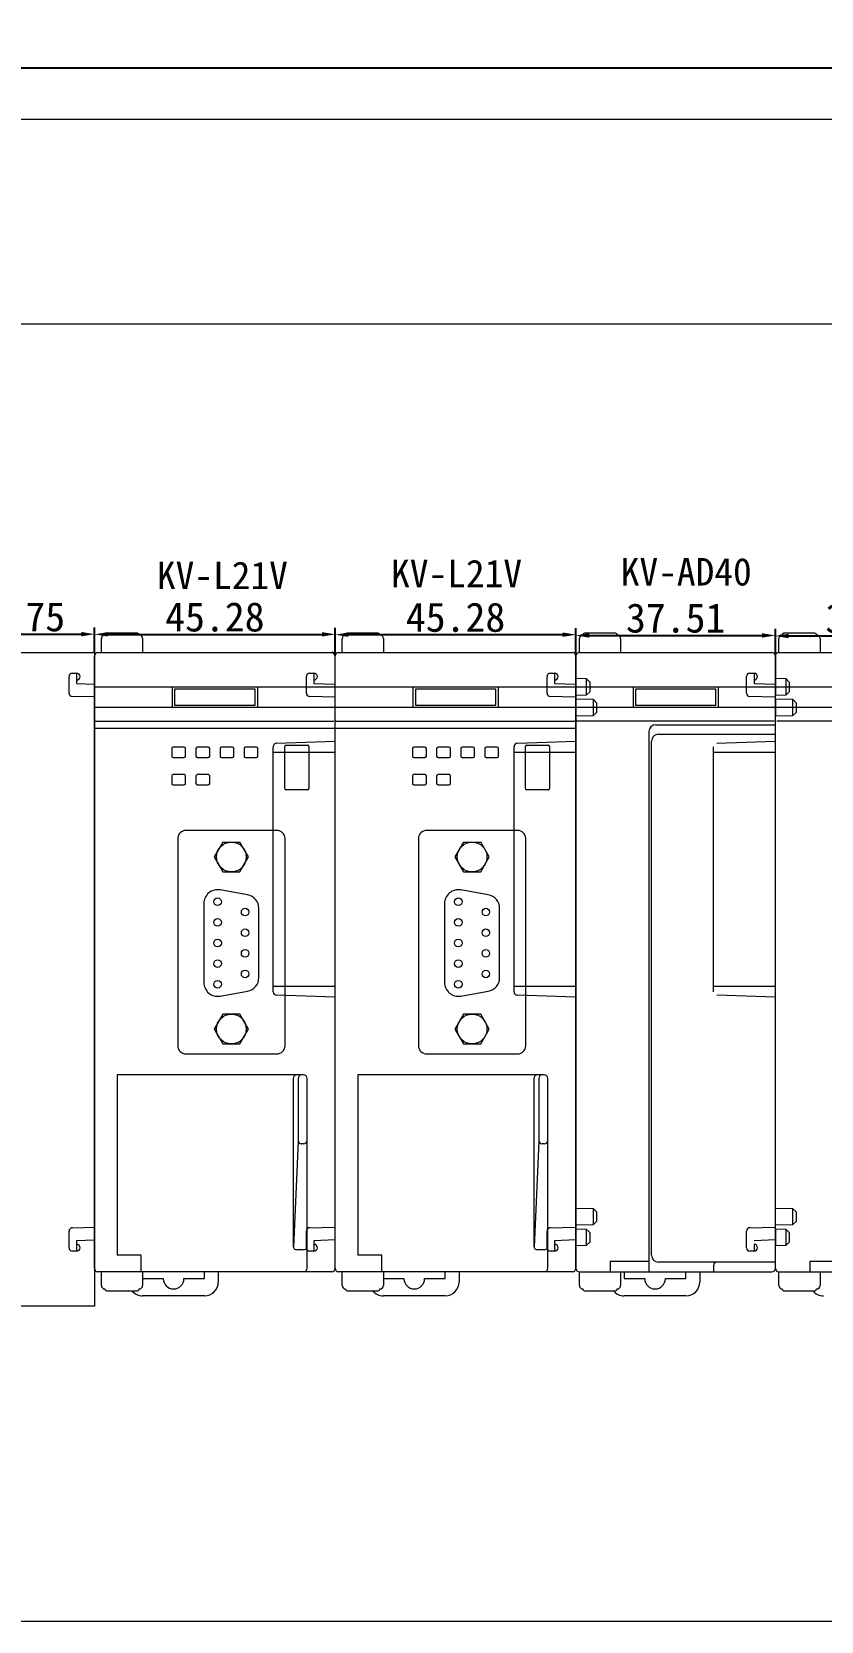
# Model space of a CAD drawing. Extents: x 33864 to 41687, y -3582 to -110.
# Drawn here: x 38232.7 to 38381.1, y -726.8 to -428 of the extents above; entities that cross this region are included whole.
import ezdxf

# ---------------------------------------------------------------- set-up
doc = ezdxf.new("R2010")
doc.units = 0
doc.header["$MEASUREMENT"] = 0
doc.layers.add('1', color=3, linetype='Continuous', lineweight=20)
for name, color, linetype in [('AE_BOR', 1, 'Continuous'), ('Lay 1', 7, 'Continuous'), ('细实线层', 7, 'Continuous')]:
    doc.layers.add(name, color=color, linetype=linetype)
doc.dimstyles.new('AM_ISO', dxfattribs={"dimtxt": 5.5, "dimasz": 2.5, "dimexe": 1.25, "dimexo": 0.5, "dimgap": 0.5, "dimtad": 1, "dimdsep": 46, "dimtxsty": 'Standard', "dimcen": 0, "dimclrd": 5, "dimclre": 5, "dimclrt": 1, "dimadec": 0, "dimazin": 2, "dimtp": 0.1, "dimtm": 0.1, "dimtfac": 0.71, "dimtmove": 0, "dimatfit": 3, "dimfxl": 1, "dimtfillclr": 6, "dimlwd": -1, "dimlwe": -1, "dimarcsym": 0})

# ---------------------------------------------------------------- blocks, each defined once
blk = doc.blocks.new('*D149')
at = {"layer": 'Defpoints', "color": 0, "lineweight": 0}
for p in [(38244.46, -541.23), (38214.7, -544.67), (38244.46, -544.67)]:
    blk.add_point(p, dxfattribs=at)
at = {"layer": '细实线层', "color": 5}
for p, q in [((38214.7, -544.17), (38214.7, -539.98)), ((38244.46, -544.17), (38244.46, -539.98)), ((38217.2, -541.23), (38241.96, -541.23))]:
    blk.add_line(p, q, dxfattribs=at)
at = {"layer": '细实线层', "color": 5, "lineweight": 0}
for points in [[(38217.2, -540.81), (38217.2, -541.65), (38214.7, -541.23)], [(38241.96, -541.65), (38241.96, -540.81), (38244.46, -541.23)]]:
    blk.add_solid(points, dxfattribs=at)
at = {"layer": '细实线层', "color": 1, "lineweight": 0, "insert": (38229.58, -537.98), "char_height": 5.5, "attachment_point": 5}
blk.add_mtext('29.75', dxfattribs=at)
blk = doc.blocks.new('*D150')
at = {"layer": 'Defpoints', "color": 0, "lineweight": 0}
for p in [(38289.73, -541.26), (38244.46, -545.32), (38289.73, -545.32)]:
    blk.add_point(p, dxfattribs=at)
at = {"layer": '细实线层', "color": 5}
for p, q in [((38244.46, -544.82), (38244.46, -540.01)), ((38289.73, -544.82), (38289.73, -540.01)), ((38246.96, -541.26), (38287.23, -541.26))]:
    blk.add_line(p, q, dxfattribs=at)
at = {"layer": '细实线层', "color": 5, "lineweight": 0}
for points in [[(38246.96, -540.84), (38246.96, -541.67), (38244.46, -541.26)], [(38287.23, -541.67), (38287.23, -540.84), (38289.73, -541.26)]]:
    blk.add_solid(points, dxfattribs=at)
at = {"layer": '细实线层', "color": 1, "lineweight": 0, "insert": (38267.1, -538.01), "char_height": 5.5, "attachment_point": 5}
blk.add_mtext('45.28', dxfattribs=at)
blk = doc.blocks.new('*D151')
at = {"layer": 'Defpoints', "color": 0, "lineweight": 0}
for p in [(38335.01, -541.32), (38289.73, -545.31), (38335.01, -545.31)]:
    blk.add_point(p, dxfattribs=at)
at = {"layer": '细实线层', "color": 5}
for p, q in [((38289.73, -544.81), (38289.73, -540.07)), ((38335.01, -544.81), (38335.01, -540.07)), ((38292.23, -541.32), (38332.51, -541.32))]:
    blk.add_line(p, q, dxfattribs=at)
at = {"layer": '细实线层', "color": 5, "lineweight": 0}
for points in [[(38292.23, -540.91), (38292.23, -541.74), (38289.73, -541.32)], [(38332.51, -541.74), (38332.51, -540.91), (38335.01, -541.32)]]:
    blk.add_solid(points, dxfattribs=at)
at = {"layer": '细实线层', "color": 1, "lineweight": 0, "insert": (38312.37, -538.07), "char_height": 5.5, "attachment_point": 5}
blk.add_mtext('45.28', dxfattribs=at)
blk = doc.blocks.new('*D152')
at = {"layer": 'Defpoints', "color": 0, "lineweight": 0}
for p in [(38372.52, -541.47), (38335.01, -545.32), (38372.52, -545.32)]:
    blk.add_point(p, dxfattribs=at)
at = {"layer": '细实线层', "color": 5}
for p, q in [((38335.01, -544.82), (38335.01, -540.22)), ((38372.52, -544.82), (38372.52, -540.22)), ((38337.51, -541.47), (38370.02, -541.47))]:
    blk.add_line(p, q, dxfattribs=at)
at = {"layer": '细实线层', "color": 5, "lineweight": 0}
for points in [[(38337.51, -541.05), (38337.51, -541.88), (38335.01, -541.47)], [(38370.02, -541.88), (38370.02, -541.05), (38372.52, -541.47)]]:
    blk.add_solid(points, dxfattribs=at)
at = {"layer": '细实线层', "color": 1, "lineweight": 0, "insert": (38353.77, -538.22), "char_height": 5.5, "attachment_point": 5}
blk.add_mtext('37.51', dxfattribs=at)
blk = doc.blocks.new('*D153')
at = {"layer": 'Defpoints', "color": 0, "lineweight": 0}
for p in [(38410.04, -541.57), (38372.52, -545.32), (38410.04, -545.32)]:
    blk.add_point(p, dxfattribs=at)
at = {"layer": '细实线层', "color": 5}
for p, q in [((38372.52, -544.82), (38372.52, -540.32)), ((38410.04, -544.82), (38410.04, -540.32)), ((38375.02, -541.57), (38407.54, -541.57))]:
    blk.add_line(p, q, dxfattribs=at)
at = {"layer": '细实线层', "color": 5, "lineweight": 0}
for points in [[(38375.02, -541.15), (38375.02, -541.99), (38372.52, -541.57)], [(38407.54, -541.99), (38407.54, -541.15), (38410.04, -541.57)]]:
    blk.add_solid(points, dxfattribs=at)
at = {"layer": '细实线层', "color": 1, "lineweight": 0, "insert": (38391.28, -538.32), "char_height": 5.5, "attachment_point": 5}
blk.add_mtext('37.51', dxfattribs=at)
blk = doc.blocks.new('*D169')
at = {"layer": 'Defpoints', "color": 0, "lineweight": 0}
for p in [(37859.25, -434.84), (37859.25, -444.4), (39183.9, -444.4)]:
    blk.add_point(p, dxfattribs=at)
at = {"layer": '细实线层', "color": 5}
for p, q in [((37859.25, -443.9), (37859.25, -433.59)), ((39181.4, -434.84), (37861.75, -434.84)), ((39183.9, -443.9), (39183.9, -433.59))]:
    blk.add_line(p, q, dxfattribs=at)
at = {"layer": '细实线层', "color": 5, "lineweight": 0}
for points in [[(37861.75, -434.42), (37861.75, -435.26), (37859.25, -434.84)], [(39181.4, -435.26), (39181.4, -434.42), (39183.9, -434.84)]]:
    blk.add_solid(points, dxfattribs=at)
at = {"layer": '细实线层', "color": 1, "lineweight": 0, "insert": (38521.58, -431.59), "char_height": 5.5, "attachment_point": 5}
blk.add_mtext('1324.65', dxfattribs=at)

msp = doc.modelspace()

# ---------------------------------------------------------------- linework, layer by layer
at = {"layer": '1', "color": 0, "linetype": 'Continuous'}
for p, q in [((38245.75, -544.669), (38245.75, -542.017)), ((38252.542, -541.047), (38246.72, -541.047)), ((38253.512, -542.017), (38253.512, -544.669)), ((38291.027, -544.669), (38291.027, -542.017)), ((38297.818, -541.047), (38291.997, -541.047)), ((38298.789, -542.017), (38298.789, -544.669)), ((38335.657, -544.669), (38335.657, -542.017)), ((38342.448, -541.047), (38336.627, -541.047)), ((38343.419, -542.017), (38343.419, -544.669)), ((38373.172, -544.669), (38373.172, -542.017)), ((38379.963, -541.047), (38374.142, -541.047)), ((38380.934, -542.017), (38380.934, -544.669)), ((38244.457, -550.629), (38244.457, -545.316)), ((38245.103, -544.669), (38245.75, -544.669)), ((38245.75, -544.669), (38253.512, -544.669)), ((38253.512, -544.669), (38289.087, -544.669)), ((38289.733, -550.629), (38289.733, -545.316)), ((38290.38, -544.669), (38291.027, -544.669)), ((38291.027, -544.669), (38298.789, -544.669)), ((38298.789, -544.669), (38334.363, -544.669)), ((38335.01, -545.316), (38335.01, -549.52)), ((38335.01, -550.655), (38335.01, -545.316)), ((38335.657, -544.669), (38343.419, -544.669)), ((38343.419, -544.669), (38371.878, -544.669)), ((38372.525, -545.316), (38372.525, -549.52)), ((38372.525, -550.655), (38372.525, -545.316)), ((38373.172, -544.669), (38380.934, -544.669)), ((38380.934, -544.669), (38409.393, -544.669)), ((38239.67, -552.313), (38239.67, -549.197)), ((38240.317, -548.55), (38241.093, -548.55)), ((38241.093, -548.55), (38241.093, -549.844)), ((38284.3, -552.313), (38284.3, -549.197)), ((38284.947, -548.55), (38285.723, -548.55)), ((38285.723, -548.55), (38285.723, -549.844)), ((38329.577, -552.313), (38329.577, -549.197)), ((38330.224, -548.55), (38331, -548.55)), ((38331, -548.55), (38331, -549.844)), ((38335.01, -549.52), (38335.01, -552.754)), ((38335.01, -549.52), (38336.95, -549.585)), ((38336.95, -549.585), (38337.597, -550.232)), ((38336.95, -549.585), (38336.95, -552.69)), ((38367.092, -552.313), (38367.092, -549.197)), ((38367.739, -548.55), (38368.515, -548.55)), ((38368.515, -548.55), (38368.515, -549.844)), ((38372.525, -549.52), (38372.525, -552.754)), ((38372.525, -549.52), (38374.465, -549.585)), ((38374.465, -549.585), (38375.112, -550.232)), ((38374.465, -549.585), (38374.465, -552.69)), ((38241.093, -549.844), (38241.093, -550.491)), ((38241.093, -550.491), (38244.457, -550.629)), ((38244.457, -553.034), (38244.457, -550.629)), ((38244.457, -551.137), (38289.733, -551.137)), ((38259.075, -551.137), (38259.075, -555.018)), ((38274.668, -551.59), (38259.533, -551.59)), ((38259.533, -551.59), (38259.533, -554.565)), ((38274.668, -554.565), (38274.668, -551.59)), ((38275.115, -551.137), (38275.115, -555.018)), ((38285.723, -549.844), (38285.723, -550.491)), ((38285.723, -550.491), (38289.733, -550.655)), ((38289.733, -553.034), (38289.733, -550.629)), ((38289.733, -551.137), (38335.01, -551.137)), ((38304.351, -551.137), (38304.351, -555.018)), ((38319.945, -551.59), (38304.81, -551.59)), ((38304.81, -551.59), (38304.81, -554.565)), ((38319.945, -554.565), (38319.945, -551.59)), ((38320.392, -551.137), (38320.392, -555.018)), ((38331, -549.844), (38331, -550.491)), ((38331, -550.491), (38335.01, -550.655)), ((38335.01, -553.045), (38335.01, -550.655)), ((38335.01, -551.137), (38372.525, -551.137)), ((38336.95, -552.69), (38335.01, -552.754)), ((38335.01, -552.754), (38335.01, -553.401)), ((38337.597, -552.043), (38336.95, -552.69)), ((38337.597, -550.232), (38337.597, -552.043)), ((38345.747, -551.137), (38345.747, -555.018)), ((38346.206, -551.59), (38346.206, -554.565)), ((38361.341, -551.59), (38346.206, -551.59)), ((38361.341, -554.565), (38361.341, -551.59)), ((38361.788, -551.137), (38361.788, -555.018)), ((38368.515, -549.844), (38368.515, -550.491)), ((38368.515, -550.491), (38372.525, -550.655)), ((38372.525, -553.045), (38372.525, -550.655)), ((38372.525, -551.137), (38410.04, -551.137)), ((38374.465, -552.69), (38372.525, -552.754)), ((38375.112, -552.043), (38374.465, -552.69)), ((38375.112, -550.232), (38375.112, -552.043)), ((38244.457, -553.034), (38240.306, -552.959)), ((38244.457, -561.363), (38244.457, -553.034)), ((38289.733, -555.018), (38244.457, -555.018)), ((38259.533, -554.565), (38274.668, -554.565)), ((38289.733, -553.045), (38284.936, -552.959)), ((38289.733, -561.363), (38289.733, -553.034)), ((38335.01, -555.018), (38289.733, -555.018)), ((38304.81, -554.565), (38319.945, -554.565)), ((38335.01, -553.045), (38329.954, -552.959)), ((38335.01, -561.363), (38335.01, -553.045)), ((38335.01, -553.401), (38335.01, -556.635)), ((38335.01, -553.401), (38338.244, -553.466)), ((38372.525, -555.018), (38335.01, -555.018)), ((38338.244, -553.466), (38338.244, -556.571)), ((38338.244, -553.466), (38338.891, -554.113)), ((38338.891, -554.113), (38338.891, -555.924)), ((38346.206, -554.565), (38361.341, -554.565)), ((38372.525, -553.045), (38367.469, -552.959)), ((38372.525, -561.363), (38372.525, -553.045)), ((38372.525, -553.401), (38372.525, -556.635)), ((38372.525, -553.401), (38375.759, -553.466)), ((38410.04, -555.018), (38372.525, -555.018)), ((38375.759, -553.466), (38375.759, -556.571)), ((38375.759, -553.466), (38376.406, -554.113)), ((38376.406, -554.113), (38376.406, -555.924)), ((38244.715, -557.605), (38289.475, -557.605)), ((38289.992, -557.605), (38334.751, -557.605)), ((38338.244, -556.571), (38335.01, -556.635)), ((38335.01, -556.635), (38335.01, -649.129)), ((38372.266, -557.605), (38335.269, -557.605)), ((38338.891, -555.924), (38338.244, -556.571)), ((38350.016, -558.252), (38372.525, -558.252)), ((38375.759, -556.571), (38372.525, -556.635)), ((38409.781, -557.605), (38372.784, -557.605)), ((38376.406, -555.924), (38375.759, -556.571)), ((38244.457, -558.899), (38289.733, -558.899)), ((38244.457, -609.48), (38244.457, -561.363)), ((38278.716, -561.731), (38289.733, -561.363)), ((38289.733, -558.899), (38335.01, -558.899)), ((38289.733, -609.48), (38289.733, -561.363)), ((38323.993, -561.731), (38335.01, -561.363)), ((38335.01, -609.48), (38335.01, -561.363)), ((38348.722, -559.546), (38348.722, -661.095)), ((38349.24, -657.99), (38349.24, -561.343)), ((38350.533, -560.049), (38372.525, -560.049)), ((38361.508, -561.731), (38372.525, -561.363)), ((38372.525, -609.48), (38372.525, -561.363)), ((38259.01, -562.715), (38259.01, -564.138)), ((38261.338, -562.457), (38259.269, -562.457)), ((38259.269, -564.397), (38261.338, -564.397)), ((38261.597, -564.138), (38261.597, -562.715)), ((38263.538, -562.715), (38263.538, -564.138)), ((38265.866, -562.457), (38263.796, -562.457)), ((38263.796, -564.397), (38265.866, -564.397)), ((38266.125, -564.138), (38266.125, -562.715)), ((38268.065, -562.715), (38268.065, -564.138)), ((38270.394, -562.457), (38268.324, -562.457)), ((38268.324, -564.397), (38270.394, -564.397)), ((38270.652, -564.138), (38270.652, -562.715)), ((38272.593, -562.715), (38272.593, -564.138)), ((38274.921, -562.457), (38272.852, -562.457)), ((38272.852, -564.397), (38274.921, -564.397)), ((38275.18, -564.138), (38275.18, -562.715)), ((38278.091, -608.466), (38278.091, -562.377)), ((38278.091, -563.43), (38289.733, -563.43)), ((38280.225, -570.218), (38280.225, -562.327)), ((38280.484, -562.068), (38284.494, -562.068)), ((38284.753, -562.327), (38284.753, -570.218)), ((38304.287, -562.715), (38304.287, -564.138)), ((38306.615, -562.457), (38304.545, -562.457)), ((38304.545, -564.397), (38306.615, -564.397)), ((38306.874, -564.138), (38306.874, -562.715)), ((38308.814, -562.715), (38308.814, -564.138)), ((38311.143, -562.457), (38309.073, -562.457)), ((38309.073, -564.397), (38311.143, -564.397)), ((38311.401, -564.138), (38311.401, -562.715)), ((38313.342, -562.715), (38313.342, -564.138)), ((38315.67, -562.457), (38313.601, -562.457)), ((38313.601, -564.397), (38315.67, -564.397)), ((38315.929, -564.138), (38315.929, -562.715)), ((38317.87, -562.715), (38317.87, -564.138)), ((38320.198, -562.457), (38318.128, -562.457)), ((38318.128, -564.397), (38320.198, -564.397)), ((38320.457, -564.138), (38320.457, -562.715)), ((38323.367, -608.466), (38323.367, -562.377)), ((38323.367, -563.43), (38335.01, -563.43)), ((38325.502, -570.218), (38325.502, -562.327)), ((38325.761, -562.068), (38329.771, -562.068)), ((38330.03, -562.327), (38330.03, -570.218)), ((38360.882, -608.466), (38360.882, -562.377)), ((38360.882, -563.43), (38372.525, -563.43)), ((38261.338, -567.631), (38259.269, -567.631)), ((38265.866, -567.631), (38263.796, -567.631)), ((38306.615, -567.631), (38304.545, -567.631)), ((38311.143, -567.631), (38309.073, -567.631)), ((38259.01, -567.89), (38259.01, -569.313)), ((38259.269, -569.571), (38261.338, -569.571)), ((38261.597, -569.313), (38261.597, -567.89)), ((38263.538, -567.89), (38263.538, -569.313)), ((38263.796, -569.571), (38265.866, -569.571)), ((38266.125, -569.313), (38266.125, -567.89)), ((38284.494, -570.477), (38280.484, -570.477)), ((38304.287, -567.89), (38304.287, -569.313)), ((38304.545, -569.571), (38306.615, -569.571)), ((38306.874, -569.313), (38306.874, -567.89)), ((38308.814, -567.89), (38308.814, -569.313)), ((38309.073, -569.571), (38311.143, -569.571)), ((38311.401, -569.313), (38311.401, -567.89)), ((38329.771, -570.477), (38325.761, -570.477)), ((38260.109, -579.662), (38260.109, -618.6)), ((38278.738, -578.109), (38261.662, -578.109)), ((38280.29, -618.6), (38280.29, -579.662)), ((38305.386, -579.662), (38305.386, -618.6)), ((38324.014, -578.109), (38306.938, -578.109)), ((38325.567, -618.6), (38325.567, -579.662)), ((38268.583, -580.318), (38266.966, -583.118)), ((38268.583, -580.318), (38271.817, -580.318)), ((38273.434, -583.118), (38271.817, -580.318)), ((38313.859, -580.318), (38312.242, -583.118)), ((38313.859, -580.318), (38317.093, -580.318)), ((38318.71, -583.118), (38317.093, -580.318)), ((38266.966, -583.118), (38268.583, -585.919)), ((38271.817, -585.919), (38273.434, -583.118)), ((38312.242, -583.118), (38313.859, -585.919)), ((38317.093, -585.919), (38318.71, -583.118)), ((38268.583, -585.919), (38271.817, -585.919)), ((38313.859, -585.919), (38317.093, -585.919)), ((38273.236, -590.226), (38268.062, -589.313)), ((38318.513, -590.226), (38313.338, -589.313)), ((38265.025, -591.861), (38265.025, -606.716)), ((38275.374, -605.804), (38275.374, -592.774)), ((38310.302, -591.861), (38310.302, -606.716)), ((38320.651, -605.804), (38320.651, -592.774)), ((38244.457, -652.73), (38244.457, -609.48)), ((38268.062, -609.264), (38273.236, -608.352)), ((38278.091, -607.41), (38289.733, -607.413)), ((38289.733, -609.48), (38278.716, -609.112)), ((38289.733, -652.73), (38289.733, -609.48)), ((38313.338, -609.264), (38318.513, -608.352)), ((38323.367, -607.41), (38335.01, -607.413)), ((38335.01, -609.48), (38323.993, -609.112)), ((38335.01, -652.719), (38335.01, -609.48)), ((38360.882, -607.41), (38372.525, -607.413)), ((38372.525, -609.48), (38361.508, -609.112)), ((38372.525, -652.719), (38372.525, -609.48)), ((38268.583, -612.658), (38266.966, -615.459)), ((38266.966, -615.459), (38268.583, -618.26)), ((38271.817, -612.658), (38268.583, -612.658)), ((38273.434, -615.459), (38271.817, -612.658)), ((38271.817, -618.26), (38273.434, -615.459)), ((38313.859, -612.658), (38312.242, -615.459)), ((38312.242, -615.459), (38313.859, -618.26)), ((38317.093, -612.658), (38313.859, -612.658)), ((38318.71, -615.459), (38317.093, -612.658)), ((38317.093, -618.26), (38318.71, -615.459)), ((38268.583, -618.26), (38271.817, -618.26)), ((38313.859, -618.26), (38317.093, -618.26)), ((38261.662, -620.152), (38278.738, -620.152)), ((38306.938, -620.152), (38324.014, -620.152)), ((38283.783, -624.098), (38248.726, -624.098)), ((38248.726, -624.098), (38248.726, -628.625)), ((38282.748, -624.098), (38282.489, -624.098)), ((38329.059, -624.098), (38294.002, -624.098)), ((38294.002, -624.098), (38294.002, -628.625)), ((38328.024, -624.098), (38327.766, -624.098)), ((38281.842, -624.744), (38281.842, -656.309)), ((38282.748, -624.744), (38282.748, -636.387)), ((38284.43, -660.448), (38284.43, -624.744)), ((38327.119, -624.744), (38327.119, -656.309)), ((38328.024, -624.744), (38328.024, -636.387)), ((38329.706, -660.448), (38329.706, -624.744)), ((38248.726, -628.625), (38248.726, -657.344)), ((38294.002, -628.625), (38294.002, -657.344)), ((38282.77, -636.554), (38281.864, -656.475)), ((38283.783, -637.034), (38283.395, -637.034)), ((38328.046, -636.554), (38327.141, -656.475)), ((38329.059, -637.034), (38328.671, -637.034)), ((38335.01, -649.129), (38335.01, -652.363)), ((38335.01, -649.129), (38338.244, -649.194)), ((38338.244, -649.194), (38338.244, -652.298)), ((38338.244, -649.194), (38338.891, -649.841)), ((38338.891, -649.841), (38338.891, -651.652)), ((38372.525, -649.129), (38375.759, -649.194)), ((38375.759, -649.194), (38375.759, -652.298)), ((38375.759, -649.194), (38376.406, -649.841)), ((38376.406, -649.841), (38376.406, -651.652)), ((38239.67, -656.567), (38239.67, -653.452)), ((38240.306, -652.805), (38244.457, -652.73)), ((38244.457, -655.136), (38244.457, -652.73)), ((38284.3, -656.567), (38284.3, -653.452)), ((38284.677, -652.805), (38289.733, -652.719)), ((38289.733, -655.136), (38289.733, -652.73)), ((38329.577, -656.567), (38329.577, -653.452)), ((38329.954, -652.805), (38335.01, -652.719)), ((38338.244, -652.298), (38335.01, -652.363)), ((38335.01, -652.363), (38335.01, -653.01)), ((38335.01, -655.109), (38335.01, -652.719)), ((38335.01, -653.01), (38335.01, -656.244)), ((38335.01, -653.01), (38336.95, -653.075)), ((38336.95, -653.075), (38337.597, -653.721)), ((38336.95, -653.075), (38336.95, -656.179)), ((38337.597, -653.721), (38337.597, -655.532)), ((38338.891, -651.652), (38338.244, -652.298)), ((38367.092, -656.567), (38367.092, -653.452)), ((38367.469, -652.805), (38372.525, -652.719)), ((38375.759, -652.298), (38372.525, -652.363)), ((38372.525, -655.109), (38372.525, -652.719)), ((38372.525, -653.01), (38374.465, -653.075)), ((38372.525, -653.01), (38372.525, -656.244)), ((38374.465, -653.075), (38375.112, -653.721)), ((38374.465, -653.075), (38374.465, -656.179)), ((38375.112, -653.721), (38375.112, -655.532)), ((38376.406, -651.652), (38375.759, -652.298)), ((38241.093, -657.214), (38240.317, -657.214)), ((38244.457, -655.136), (38241.093, -655.274)), ((38241.093, -655.274), (38241.093, -655.921)), ((38241.093, -655.921), (38241.093, -657.214)), ((38244.457, -660.448), (38244.457, -655.136)), ((38248.726, -657.344), (38248.726, -657.99)), ((38283.783, -656.955), (38282.489, -656.955)), ((38285.723, -657.214), (38284.947, -657.214)), ((38289.733, -655.109), (38285.723, -655.274)), ((38285.723, -655.274), (38285.723, -655.921)), ((38285.723, -655.921), (38285.723, -657.214)), ((38289.733, -660.448), (38289.733, -655.136)), ((38294.002, -657.344), (38294.002, -657.99)), ((38329.059, -656.955), (38327.766, -656.955)), ((38331, -657.214), (38330.224, -657.214)), ((38335.01, -655.109), (38331, -655.274)), ((38331, -655.274), (38331, -655.921)), ((38331, -655.921), (38331, -657.214)), ((38335.01, -660.448), (38335.01, -655.109)), ((38336.95, -656.179), (38335.01, -656.244)), ((38335.01, -656.244), (38335.01, -660.448)), ((38337.597, -655.532), (38336.95, -656.179)), ((38368.515, -657.214), (38367.739, -657.214)), ((38372.525, -655.109), (38368.515, -655.274)), ((38368.515, -655.921), (38368.515, -657.214)), ((38372.525, -660.448), (38372.525, -655.109)), ((38374.465, -656.179), (38372.525, -656.244)), ((38375.112, -655.532), (38374.465, -656.179)), ((38253.253, -657.99), (38248.726, -657.99)), ((38253.253, -661.095), (38253.253, -657.99)), ((38298.53, -657.99), (38294.002, -657.99)), ((38298.53, -661.095), (38298.53, -657.99)), ((38348.722, -659.155), (38341.478, -659.155)), ((38341.478, -659.155), (38341.478, -661.095)), ((38372.525, -659.284), (38350.533, -659.284)), ((38360.882, -659.931), (38360.882, -661.095)), ((38386.237, -659.155), (38378.993, -659.155)), ((38378.993, -659.155), (38378.993, -661.095)), ((38245.75, -661.095), (38245.103, -661.095)), ((38245.75, -663.682), (38245.75, -661.095)), ((38267.742, -661.095), (38245.75, -661.095)), ((38253.512, -661.095), (38253.512, -663.682)), ((38253.512, -662.389), (38257.393, -662.389)), ((38261.274, -662.389), (38265.155, -662.389)), ((38265.155, -662.389), (38265.155, -661.095)), ((38289.087, -661.095), (38267.742, -661.095)), ((38267.742, -661.095), (38267.742, -663.035)), ((38291.027, -661.095), (38290.38, -661.095)), ((38291.027, -663.682), (38291.027, -661.095)), ((38313.018, -661.095), (38291.027, -661.095)), ((38298.789, -661.095), (38298.789, -663.682)), ((38298.789, -662.389), (38302.67, -662.389)), ((38306.55, -662.389), (38310.431, -662.389)), ((38310.431, -662.389), (38310.431, -661.095)), ((38334.363, -661.095), (38313.018, -661.095)), ((38313.018, -661.095), (38313.018, -663.035)), ((38335.657, -663.682), (38335.657, -661.095)), ((38335.657, -661.095), (38358.295, -661.095)), ((38343.419, -661.095), (38343.419, -663.682)), ((38344.065, -661.095), (38344.065, -662.389)), ((38344.065, -662.389), (38347.946, -662.389)), ((38351.827, -662.389), (38355.708, -662.389)), ((38355.708, -662.389), (38355.708, -661.095)), ((38358.295, -661.095), (38371.878, -661.095)), ((38358.295, -661.095), (38358.295, -663.035)), ((38373.172, -663.682), (38373.172, -661.095)), ((38373.172, -661.095), (38395.81, -661.095)), ((38380.934, -661.095), (38380.934, -663.682)), ((38246.72, -664.652), (38251.492, -664.652)), ((38251.492, -664.652), (38252.542, -664.652)), ((38265.155, -665.623), (38253.512, -665.623)), ((38291.997, -664.652), (38296.769, -664.652)), ((38296.769, -664.652), (38297.818, -664.652)), ((38310.431, -665.623), (38298.789, -665.623)), ((38336.627, -664.652), (38342.046, -664.652)), ((38342.046, -664.652), (38342.448, -664.652)), ((38355.708, -665.623), (38344.065, -665.623)), ((38374.142, -664.652), (38379.561, -664.652)), ((38379.561, -664.652), (38379.963, -664.652))]:
    msp.add_line(p, q, dxfattribs=at)
for centre, radius in [((38270.2, -583.118), 2.801), ((38315.476, -583.118), 2.801), ((38267.612, -591.527), 0.713), ((38312.889, -591.527), 0.713), ((38272.787, -593.467), 0.711), ((38318.064, -593.467), 0.711), ((38267.612, -595.408), 0.713), ((38272.787, -597.348), 0.711), ((38312.889, -595.408), 0.713), ((38318.064, -597.348), 0.711), ((38267.612, -599.289), 0.713), ((38272.787, -601.229), 0.711), ((38312.889, -599.289), 0.713), ((38318.064, -601.229), 0.711), ((38267.612, -603.17), 0.711), ((38312.889, -603.17), 0.711), ((38267.612, -607.05), 0.711), ((38272.787, -605.11), 0.711), ((38312.889, -607.05), 0.711), ((38318.064, -605.11), 0.711), ((38270.2, -615.459), 2.801), ((38315.476, -615.459), 2.801)]:
    msp.add_circle(centre, radius, dxfattribs=at)
for centre, radius, start, end in [((38246.397, -542.017), 0.647, 90, 180), ((38246.72, -541.371), 0.323, 90, 180), ((38252.542, -541.371), 0.323, 0, 90), ((38252.865, -542.017), 0.647, 0, 90), ((38291.674, -542.017), 0.647, 90, 180), ((38291.997, -541.371), 0.323, 90, 180), ((38297.818, -541.371), 0.323, 0, 90), ((38298.142, -542.017), 0.647, 0, 90), ((38336.304, -542.017), 0.647, 90, 180), ((38336.627, -541.371), 0.323, 90, 180), ((38342.448, -541.371), 0.323, 0, 90), ((38342.772, -542.017), 0.647, 0, 90), ((38373.819, -542.017), 0.647, 90, 180), ((38374.142, -541.371), 0.323, 90, 180), ((38379.963, -541.371), 0.323, 0, 90), ((38380.287, -542.017), 0.647, 0, 90), ((38245.103, -545.316), 0.647, 90, 180), ((38290.38, -545.316), 0.647, 90, 180), ((38334.363, -545.316), 0.647, 0, 90), ((38335.657, -545.316), 0.647, 90, 180), ((38371.878, -545.316), 0.647, 0, 90), ((38373.172, -545.316), 0.647, 90, 180), ((38240.317, -549.197), 0.647, 90, 180), ((38241.093, -549.197), 0.647, 270, 90), ((38284.947, -549.197), 0.647, 90, 180), ((38285.723, -549.197), 0.647, 270, 90), ((38330.224, -549.197), 0.647, 90, 180), ((38331, -549.197), 0.647, 270, 90), ((38367.739, -549.197), 0.647, 90, 180), ((38368.515, -549.197), 0.647, 270, 90), ((38240.317, -552.313), 0.647, 180, 269.02898), ((38284.947, -552.313), 0.647, 180, 269.02898), ((38330.224, -552.313), 0.647, 180, 269.02898), ((38367.739, -552.313), 0.647, 180, 269.02898), ((38244.715, -557.347), 0.259, 180, 270), ((38289.992, -557.347), 0.259, 180, 270), ((38334.751, -557.347), 0.259, 270, 0), ((38335.269, -557.347), 0.259, 180, 270), ((38350.016, -559.546), 1.294, 90, 180), ((38278.738, -562.377), 0.647, 91.90991, 180), ((38324.014, -562.377), 0.647, 91.90991, 180), ((38350.533, -561.343), 1.294, 90, 180), ((38259.269, -562.715), 0.259, 90, 180), ((38259.269, -564.138), 0.259, 180, 270), ((38261.338, -562.715), 0.259, 0, 90), ((38261.338, -564.138), 0.259, 270, 0), ((38263.796, -562.715), 0.259, 90, 180), ((38263.796, -564.138), 0.259, 180, 270), ((38265.866, -562.715), 0.259, 0, 90), ((38265.866, -564.138), 0.259, 270, 0), ((38268.324, -562.715), 0.259, 90, 180), ((38268.324, -564.138), 0.259, 180, 270), ((38270.394, -562.715), 0.259, 0, 90), ((38270.394, -564.138), 0.259, 270, 0), ((38272.852, -562.715), 0.259, 90, 180), ((38272.852, -564.138), 0.259, 180, 270), ((38274.921, -562.715), 0.259, 0, 90), ((38274.921, -564.138), 0.259, 270, 0), ((38280.484, -562.327), 0.259, 90, 180), ((38284.494, -562.327), 0.259, 0, 90), ((38304.545, -562.715), 0.259, 90, 180), ((38304.545, -564.138), 0.259, 180, 270), ((38306.615, -562.715), 0.259, 0, 90), ((38306.615, -564.138), 0.259, 270, 0), ((38309.073, -562.715), 0.259, 90, 180), ((38309.073, -564.138), 0.259, 180, 270), ((38311.143, -562.715), 0.259, 0, 90), ((38311.143, -564.138), 0.259, 270, 0), ((38313.601, -562.715), 0.259, 90, 180), ((38313.601, -564.138), 0.259, 180, 270), ((38315.67, -562.715), 0.259, 0, 90), ((38315.67, -564.138), 0.259, 270, 0), ((38318.128, -562.715), 0.259, 90, 180), ((38318.128, -564.138), 0.259, 180, 270), ((38320.198, -562.715), 0.259, 0, 90), ((38320.198, -564.138), 0.259, 270, 0), ((38325.761, -562.327), 0.259, 90, 180), ((38329.771, -562.327), 0.259, 0, 90), ((38259.269, -567.89), 0.259, 90, 180), ((38261.338, -567.89), 0.259, 0, 90), ((38263.796, -567.89), 0.259, 90, 180), ((38265.866, -567.89), 0.259, 0, 90), ((38304.545, -567.89), 0.259, 90, 180), ((38306.615, -567.89), 0.259, 0, 90), ((38309.073, -567.89), 0.259, 90, 180), ((38311.143, -567.89), 0.259, 0, 90), ((38259.269, -569.313), 0.259, 180, 270), ((38261.338, -569.313), 0.259, 270, 0), ((38263.796, -569.313), 0.259, 180, 270), ((38265.866, -569.313), 0.259, 270, 0), ((38280.484, -570.218), 0.259, 180, 270), ((38284.494, -570.218), 0.259, 270, 0), ((38304.545, -569.313), 0.259, 180, 270), ((38306.615, -569.313), 0.259, 270, 0), ((38309.073, -569.313), 0.259, 180, 270), ((38311.143, -569.313), 0.259, 270, 0), ((38325.761, -570.218), 0.259, 180, 270), ((38329.771, -570.218), 0.259, 270, 0), ((38261.662, -579.662), 1.552, 90, 180), ((38278.738, -579.662), 1.552, 0, 90), ((38306.938, -579.662), 1.552, 90, 180), ((38324.014, -579.662), 1.552, 0, 90), ((38267.612, -591.861), 2.587, 80, 180), ((38272.787, -592.774), 2.587, 0, 80), ((38312.889, -591.861), 2.587, 80, 180), ((38318.064, -592.774), 2.587, 0, 80), ((38272.787, -605.804), 2.587, 280, 0), ((38318.064, -605.804), 2.587, 280, 0), ((38267.612, -606.716), 2.587, 180, 280), ((38278.738, -608.466), 0.647, 180, 268.09085), ((38312.889, -606.716), 2.587, 180, 280), ((38324.014, -608.466), 0.647, 180, 268.09085), ((38261.662, -618.6), 1.552, 180, 270), ((38278.738, -618.6), 1.552, 270, 0), ((38306.938, -618.6), 1.552, 180, 270), ((38324.014, -618.6), 1.552, 270, 0), ((38282.489, -624.744), 0.647, 90, 180), ((38283.395, -624.744), 0.647, 90, 180), ((38283.783, -624.744), 0.647, 0, 90), ((38327.766, -624.744), 0.647, 90, 180), ((38328.671, -624.744), 0.647, 90, 180), ((38329.059, -624.744), 0.647, 0, 90), ((38283.395, -636.387), 0.647, 180, 270), ((38283.783, -636.387), 0.647, 270, 0), ((38328.671, -636.387), 0.647, 180, 270), ((38329.059, -636.387), 0.647, 270, 0), ((38240.317, -653.452), 0.647, 90.97102, 180), ((38284.947, -653.452), 0.647, 90.97102, 180), ((38330.224, -653.452), 0.647, 90.97102, 180), ((38367.739, -653.452), 0.647, 90.97102, 180), ((38240.317, -656.567), 0.647, 180, 270), ((38241.093, -656.567), 0.647, 270, 90), ((38282.489, -656.309), 0.647, 180, 270), ((38283.783, -656.309), 0.647, 270, 0), ((38284.947, -656.567), 0.647, 180, 270), ((38285.723, -656.567), 0.647, 270, 90), ((38327.766, -656.309), 0.647, 180, 270), ((38329.059, -656.309), 0.647, 270, 0), ((38330.224, -656.567), 0.647, 180, 270), ((38331, -656.567), 0.647, 270, 90), ((38367.739, -656.567), 0.647, 180, 270), ((38368.515, -656.567), 0.647, 270, 90), ((38350.533, -657.99), 1.294, 180, 270), ((38361.529, -659.931), 0.647, 90, 180), ((38245.103, -660.448), 0.647, 180, 270), ((38259.333, -662.389), 1.94, 180, 0), ((38265.155, -663.035), 2.587, 270, 0), ((38283.783, -660.448), 0.647, 270, 0), ((38289.087, -660.448), 0.647, 270, 0), ((38290.38, -660.448), 0.647, 180, 270), ((38304.61, -662.389), 1.94, 180, 0), ((38310.431, -663.035), 2.587, 270, 0), ((38329.059, -660.448), 0.647, 270, 0), ((38334.363, -660.448), 0.647, 270, 0), ((38335.657, -660.448), 0.647, 180, 270), ((38349.887, -662.389), 1.94, 180, 270), ((38349.887, -662.389), 1.94, 270, 0), ((38355.708, -663.035), 2.587, 270, 0), ((38371.878, -660.448), 0.647, 270, 0), ((38373.172, -660.448), 0.647, 180, 270), ((38246.397, -663.682), 0.647, 180, 270), ((38246.72, -664.329), 0.323, 180, 270), ((38253.512, -663.035), 2.587, 218.68219, 270), ((38252.542, -664.329), 0.323, 270, 0), ((38252.865, -663.682), 0.647, 270, 0), ((38291.674, -663.682), 0.647, 180, 270), ((38291.997, -664.329), 0.323, 180, 270), ((38298.789, -663.035), 2.587, 218.68219, 270), ((38297.818, -664.329), 0.323, 270, 0), ((38298.142, -663.682), 0.647, 270, 0), ((38336.304, -663.682), 0.647, 180, 270), ((38336.627, -664.329), 0.323, 180, 270), ((38344.065, -663.035), 2.587, 218.68219, 270), ((38342.448, -664.329), 0.323, 270, 0), ((38342.772, -663.682), 0.647, 270, 0), ((38373.819, -663.682), 0.647, 180, 270), ((38374.142, -664.329), 0.323, 180, 270), ((38381.58, -663.035), 2.587, 218.68219, 270), ((38379.963, -664.329), 0.323, 270, 0), ((38380.287, -663.682), 0.647, 270, 0)]:
    msp.add_arc(centre, radius, start, end, dxfattribs=at)
at = {"layer": 'AE_BOR', "color": 0, "lineweight": 0}
for p, q in [((38214.703, -544.674), (38244.457, -544.674)), ((38244.457, -544.674), (38244.457, -667.568)), ((38244.457, -667.568), (38214.703, -667.568))]:
    msp.add_line(p, q, dxfattribs=at)
at = {"layer": 'Lay 1', "linetype": 'Continuous'}
msp.add_arc((38289.087, -545.311), 0.642, 0, 90, dxfattribs=at)
at = {"layer": '细实线层', "lineweight": 0}
for p, q in [((37859.254, -444.405), (39132.56, -444.405)), ((37910.597, -482.912), (39132.56, -482.912)), ((37910.597, -726.791), (39132.56, -726.791))]:
    msp.add_line(p, q, dxfattribs=at)

# ---------------------------------------------------------------- texts
at = {"lineweight": 0, "char_height": 5.17448, "attachment_point": 1}
for s, insert, width in [('{\\fSimSun|b0|i0|c134|p2;KV-L21V}', (38256.19, -527.571), 21.8732), ('{\\fSimSun|b0|i0|c134|p2;KV-L21V}', (38300.236, -527.225), 21.8732), ('{\\fSimSun|b0|i0|c134|p2;KV-AD40}', (38343.438, -526.908), 16.27565)]:
    msp.add_mtext(s, dxfattribs=dict(at, insert=insert, width=width))

# ---------------------------------------------------------------- dimensions: what is measured, and where the dimension line sits
at = {"layer": '细实线层', "lineweight": 0}
for base, p1, p2, picture, middle in [((37859.254, -434.839), (39183.903, -444.405), (37859.254, -444.405), '*D169', (38521.579, -431.589)), ((38244.457, -541.23), (38214.703, -544.674), (38244.457, -544.674), '*D149', (38229.58, -537.98)), ((38289.733, -541.255), (38244.457, -545.316), (38289.733, -545.316), '*D150', (38267.095, -538.005)), ((38335.01, -541.322), (38289.728, -545.311), (38335.01, -545.311), '*D151', (38312.369, -538.072)), ((38372.52498, -541.46638), (38335.01002, -545.31609), (38372.52498, -545.31609), '*D152', (38353.7675, -538.21638)), ((38410.0399, -541.5711), (38372.525, -545.3161), (38410.0399, -545.3161), '*D153', (38391.2825, -538.3211))]:
    dim = msp.add_linear_dim(base=base, p1=p1, p2=p2, dimstyle='AM_ISO', dxfattribs=at)
    dim.commit()
    dim.dimension.update_dxf_attribs({"geometry": picture, "text_midpoint": middle})

doc.saveas('drawing.dxf')
